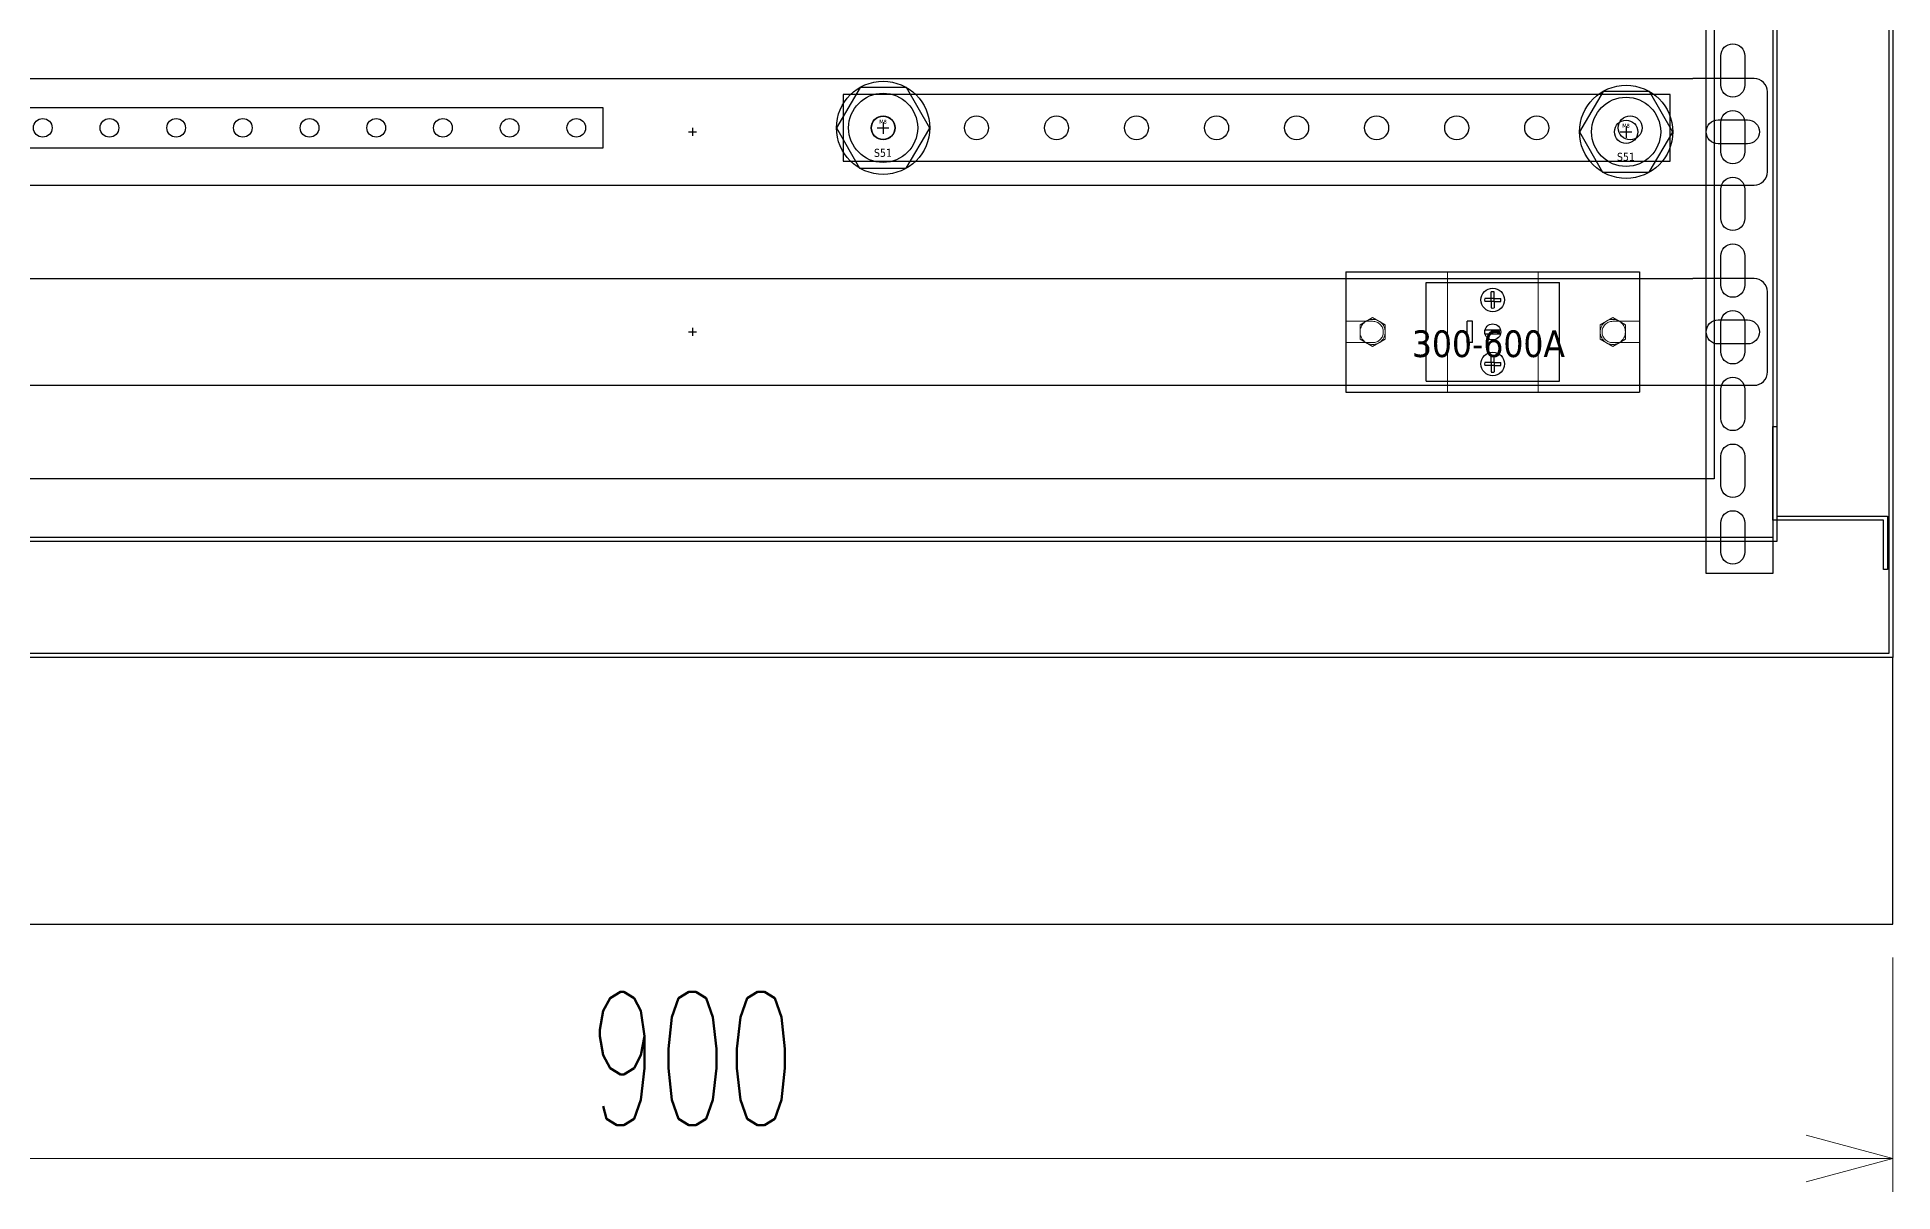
# Model space of a CAD drawing. Header units: millimetres. Extents: x -28296 to 1159, y -35880 to -26991.
# Drawn here: x -23750 to -23054, y -34040 to -33608 of the extents above; entities that cross this region are included whole.
import ezdxf

# ---------------------------------------------------------------- set-up
doc = ezdxf.new("R2010")
doc.units = ezdxf.units.MM
doc.header["$LTSCALE"] = 3
doc.linetypes.add('HIDDEN', pattern=[9.525, 6.35, -3.175])
doc.layers.add('@.DM. KÍCH THƯỚC', color=8, linetype='Continuous', lineweight=5, transparency=0.2)
for name, color, linetype in [('@.DM. NÉT CHÍNH', 7, 'Continuous'), ('@.HIDDEN', 8, 'HIDDEN'), ('@.VISIBLE', 7, 'Continuous')]:
    doc.layers.add(name, color=color, linetype=linetype)
doc.layers.add('Thin-Hidden', color=6, linetype='HIDDEN', lineweight=13)
doc.styles.add('Ann_w01', font='romans.shx', dxfattribs={"width": 0.6, "bigfont": 'chineset.shx'})
doc.styles.get("Standard").update_dxf_attribs({"font": 'arial.ttf'})
doc.styles.add('Tahoma (Input Text)', font='tahoma.ttf')
doc.dimstyles.new('Dim 01_SC25', dxfattribs={"dimscale": 25, "dimtxt": 2, "dimasz": 1.3, "dimexe": 0.5, "dimexo": 0.5, "dimgap": 0.5, "dimtad": 1, "dimdec": 1, "dimzin": 12, "dimdsep": 46, "dimtxsty": 'Ann_w01', "dimblk": 'OPEN30', "dimcen": 1.5, "dimclrd": 6, "dimclre": 6, "dimclrt": 3, "dimadec": 1, "dimazin": 3, "dimtm": 1e-09, "dimtfac": 1, "dimtdec": 1, "dimtmove": 0, "dimatfit": 3, "dimldrblk": 'OPEN30', "dimfxl": 1, "dimtolj": 1, "dimlwd": 20, "dimlwe": 20, "dimarcsym": 0})

# ---------------------------------------------------------------- blocks, each defined once
blk = doc.blocks.new('_Open30')
at = {"color": 0, "linetype": 'ByBlock', "lineweight": -2}
for p, q in [((-1, 0.268), (0, 0)), ((0, 0), (-1, -0.268)), ((0, 0), (-1, 0))]:
    blk.add_line(p, q, dxfattribs=at)
blk = doc.blocks.new('*D793')
at = {"layer": '@.DM. KÍCH THƯỚC', "color": 6, "lineweight": 20, "transparency": 16777216}
for p, q in [((-23954.09, -33952.69), (-23954.09, -34040.49)), ((-23054.09, -33952.69), (-23054.09, -34040.49)), ((-23921.59, -34027.99), (-23086.59, -34027.99))]:
    blk.add_line(p, q, dxfattribs=at)
at = {"layer": 'Defpoints', "color": 0, "transparency": 16777216}
for p in [(-23954.09, -33940.19), (-23054.09, -33940.19), (-23054.09, -34027.99)]:
    blk.add_point(p, dxfattribs=at)
at = {"layer": '@.DM. KÍCH THƯỚC', "color": 6, "lineweight": 20, "transparency": 16777216, "xscale": 32.5, "yscale": 32.5, "zscale": 32.5, "rotation": 180}
blk.add_blockref('_Open30', (-23954.09, -34027.99), dxfattribs=at)
at = {"layer": '@.DM. KÍCH THƯỚC', "color": 6, "lineweight": 20, "transparency": 16777216, "xscale": 32.5, "yscale": 32.5, "zscale": 32.5}
blk.add_blockref('_Open30', (-23054.09, -34027.99), dxfattribs=at)
at = {"layer": '@.DM. KÍCH THƯỚC', "color": 3, "transparency": 16777216, "insert": (-23504.09, -33990.49), "char_height": 50, "attachment_point": 5, "style": 'Ann_w01'}
blk.add_mtext('\\A1;900', dxfattribs=at)
blk = doc.blocks.new('Oval-L')
at = {"layer": '@.VISIBLE', "color": 6}
blk.add_lwpolyline([(-5.5, -4.5), (5.5, -4.5, 0.414214), (10, 0), (10, 0, 0.414214), (5.5, 4.5), (-5.5, 4.5, 0.414214), (-10, 0), (-10, 0, 0.414214)], format="xyb", close=True, dxfattribs=at)
blk = doc.blocks.new('Oval 20x9')
at = {"layer": '@.VISIBLE', "color": 2}
blk.add_lwpolyline([(-5.5, -4.5), (5.5, -4.5, 0.414214), (10, 0), (10, 0, 0.414214), (5.5, 4.5), (-5.5, 4.5, 0.414214), (-10, 0), (-10, 0, 0.414214)], format="xyb", close=True, dxfattribs=at)
blk = doc.blocks.new('*U363')
at = {"layer": '@.HIDDEN', "linetype": 'HIDDEN'}
for p, q in [((403, 1.5), (403, -1.5)), ((401.5, 0), (404.5, 0))]:
    blk.add_line(p, q, dxfattribs=at)
at = {"layer": '@.VISIBLE'}
for p, q in [((28, 20), (778, 20)), ((28, -20), (778, -20))]:
    blk.add_line(p, q, dxfattribs=at)
blk.add_lwpolyline([(778, -20), (801, -20, 0.414214), (806, -15), (806, 15, 0.414214), (801, 20), (778, 20)], format="xyb", dxfattribs=at)
at = {"layer": '@.VISIBLE', "xscale": -1}
blk.add_blockref('Oval 20x9', (793, 0), dxfattribs=at)
blk.add_blockref('Oval 20x9', (793, 0), dxfattribs=at)
blk = doc.blocks.new('*U24')
at = {"color": 252}
for p, q in [((-2.18, 9.53), (2.18, 9.53)), ((0, 11.71), (0, 7.34))]:
    blk.add_line(p, q, dxfattribs=at)
at = {"color": 1}
blk.add_lwpolyline([(-8.64, 24.7), (-17.46, 9.49), (-8.82, -5.54), (8.64, -5.65), (17.46, 9.42), (8.82, 24.6)], close=True, dxfattribs=at)
for radius in [17.46, 12.96, 4.37]:
    blk.add_circle((0, 9.53), radius, dxfattribs=at)
at = {"color": 1, "width": 30.0978, "attachment_point": 5}
for s, insert, char_height in [('{\\fTahoma|b0|i0|c0|p34;M8}', (-0.04, 11.77), 1.5), ('{\\fTahoma|b0|i0|c0|p34;S51}', (-0.04, 0.14), 3)]:
    blk.add_mtext(s, dxfattribs=dict(at, insert=insert, char_height=char_height))
blk = doc.blocks.new('*U365')
at = {"layer": '@.HIDDEN', "linetype": 'HIDDEN'}
for p, q in [((403, 1.5), (403, -1.5)), ((401.5, 0), (404.5, 0))]:
    blk.add_line(p, q, dxfattribs=at)
at = {"layer": '@.VISIBLE'}
for p, q in [((28, 20), (778, 20)), ((28, -20), (778, -20))]:
    blk.add_line(p, q, dxfattribs=at)
blk.add_lwpolyline([(778, -20), (801, -20, 0.414214), (806, -15), (806, 15, 0.414214), (801, 20), (778, 20)], format="xyb", dxfattribs=at)
at = {"layer": '@.VISIBLE', "xscale": -1}
blk.add_blockref('Oval 20x9', (793, 0), dxfattribs=at)
blk.add_blockref('Oval 20x9', (793, 0), dxfattribs=at)
blk = doc.blocks.new('*U57')
for p, q in [((5874.26, 383.96), (5874.26, 338.96)), ((5874.26, 383.96), (5984.26, 383.96)), ((5984.26, 383.96), (5984.26, 338.96)), ((5904.26, 342.96), (5904.26, 379.96)), ((5954.26, 342.96), (5954.26, 379.96)), ((5921.74, 365.46), (5919.74, 365.46)), ((5919.74, 357.46), (5919.74, 365.46)), ((5921.74, 357.46), (5921.74, 365.46)), ((5926.35, 362.21), (5932.16, 362.21)), ((5921.74, 357.46), (5919.74, 357.46)), ((5926.35, 360.71), (5932.16, 360.71)), ((5904.26, 342.96), (5954.26, 342.96)), ((5874.26, 338.96), (5984.26, 338.96))]:
    blk.add_line(p, q)
at = {"lineweight": -3}
blk.add_line((5904.26, 379.96), (5954.26, 379.96), dxfattribs=at)
at = {"color": 0, "linetype": 'Continuous'}
for p, q in [((5928.72, 374.01), (5928.72, 376.47)), ((5929.8, 374.01), (5929.8, 376.47)), ((5928.72, 374.01), (5926.25, 374.01)), ((5928.72, 372.92), (5926.25, 372.92)), ((5929.8, 374.01), (5928.72, 374.01)), ((5928.72, 372.92), (5928.72, 374.01)), ((5928.72, 372.92), (5928.72, 370.46)), ((5929.8, 372.92), (5928.72, 372.92)), ((5929.8, 374.01), (5932.27, 374.01)), ((5929.8, 372.92), (5929.8, 374.01)), ((5929.8, 372.92), (5932.27, 372.92)), ((5929.8, 372.92), (5929.8, 370.46)), ((5928.72, 350.01), (5926.25, 350.01)), ((5928.72, 348.92), (5926.25, 348.92)), ((5928.72, 350.01), (5928.72, 352.47)), ((5929.8, 350.01), (5928.72, 350.01)), ((5928.72, 350.01), (5928.72, 348.92)), ((5929.8, 348.92), (5928.72, 348.92)), ((5928.72, 348.92), (5928.72, 346.46)), ((5929.8, 350.01), (5929.8, 352.47)), ((5929.8, 350.01), (5932.27, 350.01)), ((5929.8, 350.01), (5929.8, 348.92)), ((5929.8, 348.92), (5932.27, 348.92)), ((5929.8, 348.92), (5929.8, 346.46))]:
    blk.add_line(p, q, dxfattribs=at)
for centre in [(5929.26, 373.46), (5929.26, 349.46)]:
    blk.add_circle(centre, 4.41, dxfattribs=at)
blk.add_circle((5929.26, 361.46), 3)
for centre, start, end in [((5929.26, 373.46), 79.75965, 100.24035), ((5929.26, 373.46), 169.75965, 190.24035), ((5929.26, 373.46), 259.75965, 280.24035), ((5929.26, 373.46), 349.75965, 10.24035), ((5929.26, 349.46), 169.75965, 190.24035), ((5929.26, 349.46), 79.75965, 100.24035), ((5929.26, 349.46), 349.75965, 10.24035), ((5929.26, 349.46), 259.75965, 280.24035)]:
    blk.add_arc(centre, 3.06, start, end, dxfattribs=at)
at = {"layer": 'Thin-Hidden', "ltscale": 10}
for p, q in [((5912.26, 338.96), (5912.26, 383.96)), ((5946.26, 338.96), (5946.26, 383.96)), ((5884.26, 365.46), (5874.26, 365.46)), ((5879.53, 364.19), (5884.26, 366.92)), ((5879.53, 358.74), (5879.53, 364.19)), ((5888.98, 364.19), (5884.26, 366.92)), ((5888.98, 358.74), (5888.98, 364.19)), ((5969.53, 364.19), (5974.26, 366.92)), ((5969.53, 358.74), (5969.53, 364.19)), ((5978.98, 364.19), (5974.26, 366.92)), ((5974.26, 365.46), (5984.26, 365.46)), ((5978.98, 358.74), (5978.98, 364.19)), ((5884.26, 357.46), (5874.26, 357.46)), ((5879.53, 358.74), (5884.26, 356.01)), ((5888.98, 358.74), (5884.26, 356.01)), ((5969.53, 358.74), (5974.26, 356.01)), ((5978.98, 358.74), (5974.26, 356.01)), ((5974.26, 357.46), (5984.26, 357.46))]:
    blk.add_line(p, q, dxfattribs=at)
for centre in [(5884.26, 361.46), (5974.26, 361.46)]:
    blk.add_circle(centre, 4.72, dxfattribs=at)
for centre, start, end in [((5884.26, 361.46), 270, 90), ((5974.26, 361.46), 90, 270)]:
    blk.add_arc(centre, 4, start, end, dxfattribs=at)
at = {"color": 40, "lineweight": -3, "true_color": 0xf8d731}
note = blk.add_mtext_dynamic_manual_height_columns('300-600A\\P', width=10, gutter_width=0, heights=[15.56, 3.14], dxfattribs=dict(at, insert=(5898.98, 362.06), char_height=10, attachment_point=1, style='Tahoma (Input Text)'))
for column, words in zip(note.columns.linked_columns, [' ']):
    column.text = words
blk = doc.blocks.new('*U1356')
at = {"layer": '@.VISIBLE'}
blk.add_circle((0, 0), 3.5, dxfattribs=at)
blk = doc.blocks.new('*U1357')
at = {"layer": '@.VISIBLE', "color": 0, "linetype": 'ByBlock', "lineweight": -2, "transparency": 16777216}
for p in [(0, 0), (25, 0), (50, 0), (75, 0), (100, 0), (125, 0), (150, 0), (175, 0), (200, 0), (225, 0)]:
    blk.add_blockref('*U1356', p, dxfattribs=at)

msp = doc.modelspace()

# ---------------------------------------------------------------- linework, layer by layer
at = {"layer": '@.DM. NÉT CHÍNH'}
for points in [[(-23954.09, -32375.19), (-23054.09, -32375.19), (-23054.09, -33840.19), (-23954.09, -33840.19)], [(-23952.59, -32376.69), (-23055.59, -32376.69), (-23055.59, -33838.69), (-23952.59, -33838.69)], [(-23910.59, -32443.69), (-23097.59, -32443.69), (-23097.59, -33796.69), (-23910.59, -33796.69)], [(-23909.09, -32445.19), (-23099.09, -32445.19), (-23099.09, -33795.19), (-23909.09, -33795.19)]]:
    msp.add_lwpolyline(points, close=True, dxfattribs=at)
at = {"layer": '@.DM. NÉT CHÍNH', "color": 6}
msp.add_lwpolyline([(-23887.09, -32467.19), (-23121.09, -32467.19), (-23121.09, -33773.19), (-23887.09, -33773.19)], close=True, dxfattribs=at)
at = {"layer": '@.DM. NÉT CHÍNH', "color": 151}
msp.add_lwpolyline([(-23124.09, -32470.24), (-23099.09, -32470.24), (-23099.09, -33808.69), (-23124.09, -33808.69)], close=True, dxfattribs=at)
at = {"layer": '@.DM. NÉT CHÍNH', "color": 1}
msp.add_lwpolyline([(-23056.09, -33787.19), (-23056.09, -33807.19), (-23057.59, -33807.19), (-23057.59, -33788.69), (-23099.09, -33788.69), (-23099.09, -33753.69), (-23097.59, -33753.69), (-23097.59, -33787.19)], close=True, dxfattribs=at)
at = {"layer": '@.VISIBLE'}
for points in [[(-23447.59, -33654.19), (-23137.59, -33654.19), (-23137.59, -33629.19), (-23447.59, -33629.19)], [(-23537.59, -33634.19), (-23782.59, -33634.19), (-23782.59, -33649.19), (-23537.59, -33649.19)], [(-23954.09, -33940.19), (-23054.09, -33940.19), (-23054.09, -33840.19), (-23954.09, -33840.19)]]:
    msp.add_lwpolyline(points, close=True, dxfattribs=at)
for centre in [(-23432.59, -33641.69), (-23397.59, -33641.69), (-23367.59, -33641.69), (-23337.59, -33641.69), (-23307.59, -33641.69), (-23277.59, -33641.69), (-23247.59, -33641.69), (-23217.59, -33641.69), (-23187.59, -33641.69), (-23152.59, -33641.69)]:
    msp.add_circle(centre, 4.5, dxfattribs=at)

# ---------------------------------------------------------------- block references
for p in [(-23432.59, -33651.22), (-23154.09, -33652.72)]:
    msp.add_blockref('*U24', p)
at = {"lineweight": -3}
msp.add_blockref('*U57', (-29133.35, -34079.66), dxfattribs=at)
at = {"layer": '@.VISIBLE', "xscale": -1, "rotation": 90}
for p in [(-23114.09, -33620.19), (-23114.09, -33645.19), (-23114.09, -33670.19), (-23114.09, -33695.19), (-23114.09, -33720.19), (-23114.09, -33745.19), (-23114.09, -33770.19), (-23114.09, -33795.19)]:
    msp.add_blockref('Oval-L', p, dxfattribs=at)
at = {"layer": '@.VISIBLE'}
for name, p in [('*U363', (-23907.09, -33643.19)), ('*U1357', (-23772.59, -33641.69)), ('*U365', (-23907.09, -33718.19))]:
    msp.add_blockref(name, p, dxfattribs=at)

# ---------------------------------------------------------------- dimensions: what is measured, and where the dimension line sits
at = {"layer": '@.DM. KÍCH THƯỚC'}
dim = msp.add_linear_dim(base=(-23054.09, -34027.99), p1=(-23954.09, -33940.19), p2=(-23054.09, -33940.19), dimstyle='Dim 01_SC25', dxfattribs=at)
dim.commit()
dim.dimension.update_dxf_attribs({"geometry": '*D793', "text_midpoint": (-23504.09, -33990.49)})

doc.saveas('drawing.dxf')
